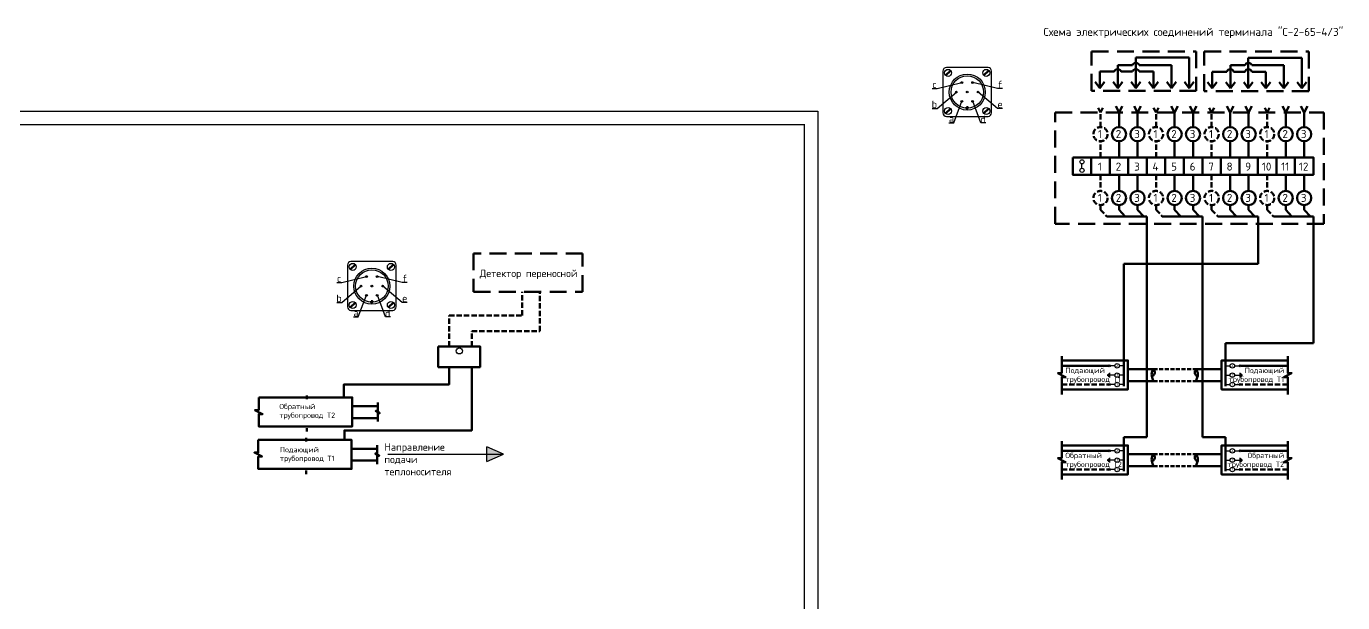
# Model space of a CAD drawing. Header units: millimetres. Extents: x -112426 to 8831, y 1218 to 38707.
# Drawn here: x 3490.6 to 3984.1, y 2509 to 2725.1 of the extents above; entities that cross this region are included whole.
import ezdxf
from ezdxf.enums import TextEntityAlignment as Align

# ---------------------------------------------------------------- set-up
doc = ezdxf.new("R2010")
doc.units = ezdxf.units.MM
for name, pattern in [('ACAD_ISO04W100', [30, 24, -3, 0, -3]), ('DASHED', [7, 5, -2, 0]), ('DASHED2', [9.525, 6.35, -3.175])]:
    doc.linetypes.add(name, pattern=pattern)
for name, color, linetype, lineweight in [('Основной', 1, 'Continuous', 60), ('Размер 3.5', 250, 'Continuous', 35), ('Размеры на чертеже', 250, 'Continuous', 25), ('Тонкие', 5, 'Continuous', 30), ('шриховка', 4, 'ACAD_ISO04W100', 15)]:
    doc.layers.add(name, color=color, linetype=linetype, lineweight=lineweight)
doc.styles.add('-ISOCPEUR-', font='isocpeur.ttf')

msp = doc.modelspace()

# ---------------------------------------------------------------- hatches: boundary and pattern name
at = {"layer": 'Размеры на чертеже'}
h = msp.add_hatch(color=256, dxfattribs=at)
h.dxf.hatch_style = 1
h.paths.add_polyline_path([(3663.213, 2567.438), (3663.213, 2564.676), (3669.525, 2564.676)])
h.paths.add_polyline_path([(3669.525, 2564.676), (3663.213, 2564.676), (3663.213, 2561.915)])
at = {"layer": 'шриховка'}
h = msp.add_hatch(color=4, dxfattribs=at)
h.dxf.hatch_style = 1
h.paths.add_polyline_path([(3843.559, 2694.351), (3843.559, 2694.793), (3843.062, 2694.793), (3843.062, 2694.351)])
h = msp.add_hatch(color=4, dxfattribs=at)
h.dxf.hatch_style = 1
h.paths.add_polyline_path([(3620.345, 2621.607), (3620.345, 2622.049), (3619.848, 2622.049), (3619.848, 2621.607)])
at = {"layer": 'шриховка', "linetype": 'DASHED2'}
h = msp.add_hatch(color=4, dxfattribs=at)
h.dxf.hatch_style = 1
edge = h.paths.add_edge_path()
edge.add_arc((3896.622, 2597.806), 0.387, 0, 360)
h = msp.add_hatch(color=4, dxfattribs=at)
h.dxf.hatch_style = 1
edge = h.paths.add_edge_path()
edge.add_arc((3945.663, 2597.806), 0.387, 180, 540, ccw=False)
h = msp.add_hatch(color=4, dxfattribs=at)
h.dxf.hatch_style = 1
edge = h.paths.add_edge_path()
edge.add_arc((3896.622, 2590.79), 0.387, 0, 360)
h = msp.add_hatch(color=4, dxfattribs=at)
h.dxf.hatch_style = 1
edge = h.paths.add_edge_path()
edge.add_arc((3945.663, 2590.79), 0.387, 180, 540, ccw=False)
h = msp.add_hatch(color=4, dxfattribs=at)
h.dxf.hatch_style = 1
edge = h.paths.add_edge_path()
edge.add_arc((3896.622, 2565.938), 0.387, 0, 360)
h = msp.add_hatch(color=4, dxfattribs=at)
h.dxf.hatch_style = 1
edge = h.paths.add_edge_path()
edge.add_arc((3945.663, 2565.938), 0.387, 180, 540, ccw=False)
h = msp.add_hatch(color=4, dxfattribs=at)
h.dxf.hatch_style = 1
edge = h.paths.add_edge_path()
edge.add_arc((3896.622, 2558.922), 0.387, 0, 360)
h = msp.add_hatch(color=4, dxfattribs=at)
h.dxf.hatch_style = 1
edge = h.paths.add_edge_path()
edge.add_arc((3945.663, 2558.922), 0.387, 180, 540, ccw=False)

# ---------------------------------------------------------------- linework, layer by layer
msp.add_line((3886.363, 2671.882), (3886.363, 2673.481))
at = {"lineweight": 100}
for p, q in [((3895.654, 2653.778), (3910.727, 2653.778)), ((3910.727, 2653.778), (3910.727, 2570.992)), ((3916.485, 2653.778), (3931.558, 2653.778)), ((3931.558, 2653.778), (3931.558, 2570.992)), ((3937.316, 2653.778), (3952.389, 2653.778)), ((3952.389, 2653.778), (3952.389, 2635.99)), ((3958.147, 2653.778), (3973.22, 2653.778)), ((3973.22, 2653.778), (3973.22, 2606.245)), ((3952.389, 2635.99), (3902.093, 2635.99)), ((3902.093, 2635.99), (3902.093, 2590.11)), ((3973.22, 2606.245), (3940.192, 2606.245)), ((3940.192, 2606.245), (3940.192, 2590.11)), ((3910.727, 2570.992), (3902.093, 2570.992)), ((3902.093, 2570.992), (3902.093, 2558.242)), ((3931.558, 2570.992), (3940.192, 2570.992)), ((3940.192, 2570.992), (3940.192, 2558.242))]:
    msp.add_line(p, q, dxfattribs=at)
msp.add_lwpolyline([(3193.334, 2693.232), (3787.334, 2693.232), (3787.334, 2273.232), (3193.334, 2273.232)], close=True)
at = {"const_width": 0.5}
msp.add_lwpolyline([(3213.334, 2688.232), (3782.334, 2688.232), (3782.334, 2278.232), (3213.334, 2278.232)], close=True, dxfattribs=at)
for centre in [(3886.363, 2674.262), (3886.363, 2671.1)]:
    msp.add_circle(centre, 0.781)
at = {"layer": 'Основной'}
for p, q in [((3899.842, 2701.912), (3899.842, 2710.519)), ((3899.842, 2710.519), (3905.255, 2710.519)), ((3906.525, 2701.912), (3906.525, 2713.361)), ((3906.525, 2713.361), (3926.538, 2713.361)), ((3907.862, 2710.519), (3919.892, 2710.519)), ((3919.892, 2701.912), (3919.892, 2710.519)), ((3926.538, 2701.912), (3926.538, 2713.361)), ((3942.051, 2701.845), (3942.051, 2710.452)), ((3942.051, 2710.452), (3947.465, 2710.452)), ((3948.735, 2701.845), (3948.735, 2713.294)), ((3948.735, 2713.294), (3968.748, 2713.294)), ((3950.072, 2710.452), (3962.101, 2710.452)), ((3962.101, 2701.845), (3962.101, 2710.452)), ((3968.748, 2701.845), (3968.748, 2713.294)), ((3893.012, 2701.912), (3893.012, 2708.12)), ((3893.012, 2708.12), (3898.443, 2708.12)), ((3901.05, 2708.12), (3905.255, 2708.12)), ((3907.862, 2708.12), (3913.134, 2708.12)), ((3913.134, 2701.912), (3913.134, 2708.12)), ((3935.222, 2701.845), (3935.222, 2708.053)), ((3935.222, 2708.053), (3940.653, 2708.053)), ((3943.26, 2708.053), (3947.465, 2708.053)), ((3950.072, 2708.053), (3955.344, 2708.053)), ((3955.344, 2701.845), (3955.344, 2708.053)), ((3891.27, 2704.249), (3893.012, 2701.912)), ((3894.754, 2704.249), (3893.012, 2701.912)), ((3898.1, 2704.249), (3899.842, 2701.912)), ((3901.584, 2704.249), (3899.842, 2701.912)), ((3904.783, 2704.249), (3906.525, 2701.912)), ((3908.267, 2704.249), (3906.525, 2701.912)), ((3911.392, 2704.249), (3913.134, 2701.912)), ((3914.877, 2704.249), (3913.134, 2701.912)), ((3918.15, 2704.249), (3919.892, 2701.912)), ((3921.634, 2704.249), (3919.892, 2701.912)), ((3924.796, 2704.249), (3926.538, 2701.912)), ((3928.28, 2704.249), (3926.538, 2701.912)), ((3933.479, 2704.182), (3935.222, 2701.845)), ((3936.964, 2704.182), (3935.222, 2701.845)), ((3940.309, 2704.182), (3942.051, 2701.845)), ((3943.794, 2704.182), (3942.051, 2701.845)), ((3946.992, 2704.182), (3948.735, 2701.845)), ((3950.477, 2704.182), (3948.735, 2701.845)), ((3953.602, 2704.182), (3955.344, 2701.845)), ((3957.086, 2704.182), (3955.344, 2701.845)), ((3960.359, 2704.182), (3962.101, 2701.845)), ((3963.844, 2704.182), (3962.101, 2701.845)), ((3967.005, 2704.182), (3968.748, 2701.845)), ((3970.49, 2704.182), (3968.748, 2701.845)), ((3878.774, 2601.453), (3878.774, 2599.795)), ((3963.511, 2601.453), (3963.511, 2599.795)), ((3903.585, 2596.48), (3913.2, 2596.48)), ((3903.585, 2592.059), (3903.585, 2596.48)), ((3938.7, 2596.48), (3929.085, 2596.48)), ((3938.7, 2592.059), (3938.7, 2596.48)), ((3913.2, 2592.059), (3903.585, 2592.059)), ((3929.085, 2592.059), (3938.7, 2592.059)), ((3595.785, 2585.332), (3595.785, 2586.713)), ((3878.774, 2588.909), (3878.774, 2587.086)), ((3963.511, 2588.909), (3963.511, 2587.086)), ((3622.386, 2582.622), (3622.386, 2584.003)), ((3622.386, 2578.201), (3622.386, 2576.875)), ((3595.787, 2574.446), (3595.787, 2573.119)), ((3595.564, 2569.39), (3595.564, 2570.771)), ((3622.165, 2566.68), (3622.165, 2568.061)), ((3878.774, 2569.585), (3878.774, 2567.927)), ((3963.511, 2569.585), (3963.511, 2567.927)), ((3622.165, 2562.259), (3622.165, 2560.933)), ((3903.585, 2564.611), (3913.2, 2564.611)), ((3903.585, 2560.191), (3903.585, 2564.611)), ((3938.7, 2564.611), (3929.085, 2564.611)), ((3938.7, 2560.191), (3938.7, 2564.611)), ((3595.566, 2558.504), (3595.566, 2557.177)), ((3878.774, 2557.041), (3878.774, 2555.217)), ((3913.2, 2560.191), (3903.585, 2560.191)), ((3929.085, 2560.191), (3938.7, 2560.191)), ((3963.511, 2557.041), (3963.511, 2555.217))]:
    msp.add_line(p, q, dxfattribs=at)
at = {"layer": 'Основной', "color": 162, "linetype": 'DASHED', "lineweight": 50, "ltscale": 0.4, "true_color": 0x0520d1}
for p, q in [((3893.307, 2692.797), (3892.069, 2695.18)), ((3893.307, 2692.797), (3894.545, 2695.18)), ((3914.138, 2692.797), (3912.9, 2695.18)), ((3914.138, 2692.797), (3915.376, 2695.18)), ((3934.969, 2692.797), (3933.731, 2695.18)), ((3934.969, 2692.797), (3936.207, 2695.18)), ((3955.801, 2692.797), (3954.562, 2695.18)), ((3955.801, 2692.797), (3957.039, 2695.18)), ((3893.307, 2687.318), (3893.307, 2692.797)), ((3914.138, 2687.318), (3914.138, 2692.797)), ((3934.969, 2687.318), (3934.969, 2692.797)), ((3955.801, 2687.318), (3955.801, 2692.797)), ((3893.307, 2675.943), (3893.307, 2681.987)), ((3914.138, 2675.943), (3914.138, 2681.987)), ((3934.969, 2675.943), (3934.969, 2681.987)), ((3955.801, 2675.943), (3955.801, 2681.987)), ((3893.307, 2669.419), (3893.307, 2663.375)), ((3914.138, 2669.419), (3914.138, 2663.375)), ((3934.969, 2669.419), (3934.969, 2663.375)), ((3955.801, 2669.419), (3955.801, 2663.375)), ((3893.307, 2658.045), (3893.307, 2656.293)), ((3893.307, 2656.293), (3895.654, 2653.778)), ((3914.138, 2658.045), (3914.138, 2656.293)), ((3914.138, 2656.293), (3916.485, 2653.778)), ((3934.969, 2658.045), (3934.969, 2656.293)), ((3934.969, 2656.293), (3937.316, 2653.778)), ((3955.801, 2658.045), (3955.801, 2656.293)), ((3955.801, 2656.293), (3958.147, 2653.778))]:
    msp.add_line(p, q, dxfattribs=at)
at = {"layer": 'Основной', "color": 32, "lineweight": 50, "ltscale": 0.15, "true_color": 0xcd6928}
for p, q in [((3900.251, 2692.797), (3899.013, 2695.18)), ((3900.251, 2692.797), (3901.489, 2695.18)), ((3921.082, 2692.797), (3919.844, 2695.18)), ((3921.082, 2692.797), (3922.32, 2695.18)), ((3941.913, 2692.797), (3940.675, 2695.18)), ((3941.913, 2692.797), (3943.151, 2695.18)), ((3962.744, 2692.797), (3961.506, 2695.18)), ((3962.744, 2692.797), (3963.982, 2695.18)), ((3900.251, 2687.318), (3900.251, 2692.797)), ((3921.082, 2687.318), (3921.082, 2692.797)), ((3941.913, 2687.318), (3941.913, 2692.797)), ((3962.744, 2687.318), (3962.744, 2692.797)), ((3900.251, 2675.943), (3900.251, 2681.987)), ((3921.082, 2675.943), (3921.082, 2681.987)), ((3941.913, 2675.943), (3941.913, 2681.987)), ((3962.744, 2675.943), (3962.744, 2681.987)), ((3900.251, 2669.419), (3900.251, 2663.375)), ((3921.082, 2669.419), (3921.082, 2663.375)), ((3941.913, 2669.419), (3941.913, 2663.375)), ((3962.744, 2669.419), (3962.744, 2663.375)), ((3900.251, 2658.045), (3900.251, 2656.293)), ((3900.251, 2656.293), (3902.598, 2653.778)), ((3921.082, 2658.045), (3921.082, 2656.293)), ((3921.082, 2656.293), (3923.429, 2653.778)), ((3941.913, 2658.045), (3941.913, 2656.293)), ((3941.913, 2656.293), (3944.26, 2653.778)), ((3962.744, 2658.045), (3962.744, 2656.293)), ((3962.744, 2656.293), (3965.091, 2653.778))]:
    msp.add_line(p, q, dxfattribs=at)
at = {"layer": 'Основной', "color": 2, "true_color": 0xf1eb1f}
for p, q in [((3907.194, 2692.797), (3905.956, 2695.18)), ((3907.194, 2692.797), (3908.433, 2695.18)), ((3928.026, 2692.797), (3926.788, 2695.18)), ((3928.026, 2692.797), (3929.264, 2695.18)), ((3948.857, 2692.797), (3947.619, 2695.18)), ((3948.857, 2692.797), (3950.095, 2695.18)), ((3969.688, 2692.797), (3968.45, 2695.18)), ((3969.688, 2692.797), (3970.926, 2695.18)), ((3907.194, 2687.318), (3907.194, 2692.797)), ((3928.026, 2687.318), (3928.026, 2692.797)), ((3948.857, 2687.318), (3948.857, 2692.797)), ((3969.688, 2687.318), (3969.688, 2692.797)), ((3907.194, 2675.943), (3907.194, 2681.987)), ((3928.026, 2675.943), (3928.026, 2681.987)), ((3948.857, 2675.943), (3948.857, 2681.987)), ((3969.688, 2675.943), (3969.688, 2681.987)), ((3907.194, 2669.419), (3907.194, 2663.375)), ((3928.026, 2669.419), (3928.026, 2663.375)), ((3948.857, 2669.419), (3948.857, 2663.375)), ((3969.688, 2669.419), (3969.688, 2663.375)), ((3907.194, 2658.045), (3907.194, 2656.293)), ((3907.194, 2656.293), (3909.541, 2653.778)), ((3928.026, 2658.045), (3928.026, 2656.293)), ((3928.026, 2656.293), (3930.373, 2653.778)), ((3948.857, 2658.045), (3948.857, 2656.293)), ((3948.857, 2656.293), (3951.204, 2653.778)), ((3969.688, 2658.045), (3969.688, 2656.293)), ((3969.688, 2656.293), (3972.035, 2653.778))]:
    msp.add_line(p, q, dxfattribs=at)
at = {"layer": 'Основной', "linetype": 'DASHED', "ltscale": 0.3}
for p, q in [((3913.2, 2596.48), (3929.085, 2596.48)), ((3913.2, 2592.059), (3929.085, 2592.059)), ((3913.2, 2564.611), (3929.085, 2564.611)), ((3913.2, 2560.191), (3929.085, 2560.191))]:
    msp.add_line(p, q, dxfattribs=at)
at = {"layer": 'Основной', "linetype": 'DASHED2'}
for points in [[(3889.983, 2715.673), (3929.238, 2715.673), (3929.238, 2700.882), (3889.983, 2700.882)], [(3932.193, 2715.606), (3971.448, 2715.606), (3971.448, 2700.815), (3932.193, 2700.815)], [(3876.306, 2692.797), (3976.99, 2692.797), (3976.99, 2651.069), (3876.306, 2651.069)], [(3658.242, 2625.472), (3699.165, 2625.472), (3699.165, 2639.956), (3658.242, 2639.956)]]:
    msp.add_lwpolyline(points, close=True, dxfattribs=at)
at = {"layer": 'Основной', "lineweight": 30}
for points in [[(3852.478, 2692.644), (3852.478, 2708.282), (3852.367, 2708.779), (3852.091, 2709.221), (3851.649, 2709.497), (3851.152, 2709.608), (3835.513, 2709.608), (3835.016, 2709.497), (3834.574, 2709.221), (3834.298, 2708.779), (3834.187, 2708.282), (3834.187, 2692.644), (3834.298, 2692.146), (3834.574, 2691.704), (3835.016, 2691.428), (3835.513, 2691.317), (3851.152, 2691.317), (3851.649, 2691.428), (3852.091, 2691.704), (3852.367, 2692.146)], [(3629.264, 2619.9), (3629.264, 2635.538), (3629.153, 2636.036), (3628.877, 2636.478), (3628.435, 2636.754), (3627.938, 2636.864), (3612.3, 2636.864), (3611.802, 2636.754), (3611.36, 2636.478), (3611.084, 2636.036), (3610.973, 2635.538), (3610.973, 2619.9), (3611.084, 2619.403), (3611.36, 2618.961), (3611.802, 2618.685), (3612.3, 2618.574), (3627.938, 2618.574), (3628.435, 2618.685), (3628.877, 2618.961), (3629.153, 2619.403)]]:
    msp.add_lwpolyline(points, close=True, dxfattribs=at)
at = {"layer": 'Основной', "lineweight": 70}
for points in [[(3835.237, 2706.624), (3837.171, 2708.558)], [(3849.494, 2706.624), (3851.428, 2708.558)], [(3835.237, 2692.367), (3837.171, 2694.246)], [(3849.494, 2692.367), (3851.428, 2694.246)], [(3612.023, 2633.881), (3613.957, 2635.815)], [(3626.28, 2633.881), (3628.214, 2635.815)], [(3612.023, 2619.624), (3613.957, 2621.503)], [(3626.28, 2619.624), (3628.214, 2621.503)]]:
    msp.add_lwpolyline(points, dxfattribs=at)
at = {"layer": 'Основной'}
for points in [[(3843.062, 2694.793), (3843.559, 2694.793), (3843.559, 2694.351), (3843.062, 2694.351)], [(3882.891, 2675.943), (3889.835, 2675.943), (3889.835, 2669.419), (3882.891, 2669.419)], [(3889.835, 2675.943), (3896.779, 2675.943), (3896.779, 2669.419), (3889.835, 2669.419)], [(3896.779, 2675.943), (3903.723, 2675.943), (3903.723, 2669.419), (3896.779, 2669.419)], [(3903.723, 2675.943), (3910.666, 2675.943), (3910.666, 2669.419), (3903.723, 2669.419)], [(3910.666, 2675.943), (3917.61, 2675.943), (3917.61, 2669.419), (3910.666, 2669.419)], [(3917.61, 2675.943), (3924.554, 2675.943), (3924.554, 2669.419), (3917.61, 2669.419)], [(3924.554, 2675.943), (3931.497, 2675.943), (3931.497, 2669.419), (3924.554, 2669.419)], [(3931.497, 2675.943), (3938.441, 2675.943), (3938.441, 2669.419), (3931.497, 2669.419)], [(3938.441, 2675.943), (3945.385, 2675.943), (3945.385, 2669.419), (3938.441, 2669.419)], [(3945.385, 2675.943), (3952.329, 2675.943), (3952.329, 2669.419), (3945.385, 2669.419)], [(3952.329, 2675.943), (3959.272, 2675.943), (3959.272, 2669.419), (3952.329, 2669.419)], [(3959.272, 2675.943), (3966.216, 2675.943), (3966.216, 2669.419), (3959.272, 2669.419)], [(3966.216, 2675.943), (3973.16, 2675.943), (3973.16, 2669.419), (3966.216, 2669.419)], [(3619.848, 2622.049), (3620.345, 2622.049), (3620.345, 2621.607), (3619.848, 2621.607)], [(3645.042, 2605.084), (3660.735, 2605.084), (3660.735, 2597.293), (3645.042, 2597.293)], [(3878.774, 2599.795), (3903.585, 2599.795), (3903.585, 2588.909), (3878.774, 2588.909), (3878.774, 2593.551), (3880.21, 2593.551), (3877.337, 2595.043), (3878.774, 2595.043)], [(3963.511, 2599.795), (3938.7, 2599.795), (3938.7, 2588.909), (3963.511, 2588.909), (3963.511, 2593.551), (3962.075, 2593.551), (3964.948, 2595.043), (3963.511, 2595.043)], [(3577.736, 2585.954), (3612.771, 2585.965), (3612.771, 2575.079), (3577.736, 2575.068), (3577.736, 2579.709), (3579.173, 2579.709), (3576.3, 2581.201), (3577.736, 2581.201)], [(3612.771, 2582.622), (3622.386, 2582.622), (3622.386, 2580.854), (3621.612, 2580.854), (3623.104, 2580.025), (3622.386, 2580.025), (3622.386, 2578.201), (3612.771, 2578.201)], [(3577.515, 2570.012), (3612.55, 2570.023), (3612.55, 2559.137), (3577.515, 2559.126), (3577.515, 2563.767), (3578.952, 2563.767), (3576.079, 2565.259), (3577.515, 2565.259)], [(3612.55, 2566.68), (3622.165, 2566.68), (3622.165, 2564.912), (3621.391, 2564.912), (3622.883, 2564.083), (3622.165, 2564.083), (3622.165, 2562.259), (3612.55, 2562.259)], [(3878.774, 2567.927), (3903.585, 2567.927), (3903.585, 2557.041), (3878.774, 2557.041), (3878.774, 2561.683), (3880.21, 2561.683), (3877.337, 2563.175), (3878.774, 2563.175)], [(3963.511, 2567.927), (3938.7, 2567.927), (3938.7, 2557.041), (3963.511, 2557.041), (3963.511, 2561.683), (3962.075, 2561.683), (3964.948, 2563.175), (3963.511, 2563.175)]]:
    msp.add_lwpolyline(points, close=True, dxfattribs=at)
at = {"layer": 'Основной', "color": 162, "linetype": 'DASHED', "lineweight": 50, "ltscale": 0.4, "true_color": 0x0520d1}
for points in [[(3649.076, 2605.084), (3649.076, 2616.708), (3676.491, 2616.708), (3676.491, 2625.472)], [(3657.585, 2605.084), (3657.585, 2610.828), (3683.152, 2610.828), (3683.152, 2625.472)], [(3878.774, 2590.79), (3896.235, 2590.79)], [(3963.511, 2590.79), (3946.05, 2590.79)], [(3878.774, 2558.922), (3896.235, 2558.922)], [(3963.511, 2558.922), (3946.05, 2558.922)]]:
    msp.add_lwpolyline(points, dxfattribs=at)
at = {"layer": 'Основной'}
for points in [[(3609.677, 2585.965), (3609.681, 2590.828), (3649.076, 2590.828), (3649.076, 2597.293)], [(3609.842, 2570.022), (3609.846, 2573.532), (3657.585, 2573.532), (3657.585, 2597.293)]]:
    msp.add_lwpolyline(points, dxfattribs=at)
at = {"layer": 'Основной', "color": 32, "lineweight": 50, "ltscale": 0.15, "true_color": 0xcd6928}
for points in [[(3896.235, 2597.806), (3878.774, 2597.806)], [(3946.05, 2597.806), (3963.511, 2597.806)], [(3896.235, 2565.938), (3878.774, 2565.938)], [(3946.05, 2565.938), (3963.511, 2565.938)]]:
    msp.add_lwpolyline(points, dxfattribs=at)
at = {"layer": 'Основной', "lineweight": 30}
for centre, radius in [((3843.363, 2700.424), 6.752), ((3843.359, 2700.432), 6.082), ((3620.149, 2627.681), 6.752), ((3620.145, 2627.689), 6.082)]:
    msp.add_circle(centre, radius, dxfattribs=at)
at = {"layer": 'Основной', "color": 162, "linetype": 'DASHED', "lineweight": 50, "ltscale": 0.4, "true_color": 0x0520d1}
for centre in [(3893.307, 2684.652), (3914.138, 2684.652), (3934.969, 2684.652), (3955.801, 2684.652), (3893.307, 2660.71), (3914.138, 2660.71), (3934.969, 2660.71), (3955.801, 2660.71)]:
    msp.add_circle(centre, 2.665, dxfattribs=at)
at = {"layer": 'Основной', "color": 32, "lineweight": 50, "ltscale": 0.15, "true_color": 0xcd6928}
for centre in [(3900.251, 2684.652), (3921.082, 2684.652), (3941.913, 2684.652), (3962.744, 2684.652), (3900.251, 2660.71), (3921.082, 2660.71), (3941.913, 2660.71), (3962.744, 2660.71)]:
    msp.add_circle(centre, 2.665, dxfattribs=at)
at = {"layer": 'Основной', "color": 2, "true_color": 0xf1eb1f}
for centre in [(3907.194, 2684.652), (3928.026, 2684.652), (3948.857, 2684.652), (3969.688, 2684.652), (3907.194, 2660.71), (3928.026, 2660.71), (3948.857, 2660.71), (3969.688, 2660.71)]:
    msp.add_circle(centre, 2.665, dxfattribs=at)
at = {"layer": 'Основной'}
for centre in [(3906.559, 2710.02), (3948.768, 2709.953), (3899.747, 2707.621), (3906.559, 2707.621), (3941.956, 2707.554), (3948.768, 2707.554)]:
    msp.add_arc(centre, 1.396, 20.94512, 159.05488, dxfattribs=at)
for points in [[(3913.2, 2592.059), (3912.484, 2594.677), (3912.87, 2595.982), (3913.2, 2596.48)], [(3913.2, 2596.48), (3913.667, 2595.103), (3913.39, 2594.467), (3912.573, 2593.744)], [(3929.085, 2596.48), (3928.618, 2595.103), (3928.895, 2594.467), (3929.712, 2593.744)], [(3929.085, 2592.059), (3929.801, 2594.677), (3929.415, 2595.982), (3929.085, 2596.48)], [(3913.2, 2560.191), (3912.484, 2562.808), (3912.87, 2564.114), (3913.2, 2564.611)], [(3913.2, 2564.611), (3913.667, 2563.234), (3913.39, 2562.599), (3912.573, 2561.875)], [(3929.085, 2564.611), (3928.618, 2563.234), (3928.895, 2562.599), (3929.712, 2561.875)], [(3929.085, 2560.191), (3929.801, 2562.808), (3929.415, 2564.114), (3929.085, 2564.611)]]:
    msp.add_spline(points, degree=3, dxfattribs=at)
at = {"layer": 'Размеры на чертеже'}
for p, q in [((3663.213, 2561.915), (3663.213, 2567.438)), ((3669.525, 2564.676), (3663.213, 2567.438)), ((3626.13, 2564.676), (3669.525, 2564.676)), ((3663.213, 2561.915), (3669.525, 2564.676))]:
    msp.add_line(p, q, dxfattribs=at)
at = {"layer": 'Тонкие', "ltscale": 50}
for points in [[(3830.19, 2701.706), (3832.032, 2701.706), (3841.316, 2703.971)], [(3830.19, 2694.246), (3832.032, 2694.246), (3839.271, 2700.437)], [(3856.53, 2701.706), (3854.688, 2701.706), (3845.405, 2703.971)], [(3856.53, 2694.246), (3854.688, 2694.246), (3847.449, 2700.437)], [(3836.407, 2688.831), (3838.276, 2688.831), (3841.316, 2696.954)], [(3850.314, 2688.831), (3848.444, 2688.831), (3845.405, 2696.954)], [(3606.976, 2628.963), (3608.818, 2628.963), (3618.102, 2631.228)], [(3633.316, 2628.963), (3631.474, 2628.963), (3622.191, 2631.228)], [(3606.976, 2621.503), (3608.818, 2621.503), (3616.057, 2627.694)], [(3633.316, 2621.503), (3631.474, 2621.503), (3624.235, 2627.694)], [(3613.193, 2616.087), (3615.062, 2616.087), (3618.102, 2624.21)], [(3627.1, 2616.087), (3625.23, 2616.087), (3622.191, 2624.21)]]:
    msp.add_lwpolyline(points, dxfattribs=at)
at = {"layer": 'Тонкие'}
for points in [[(3898.702, 2597.806), (3897.009, 2597.806)], [(3902.093, 2597.806), (3900.38, 2597.806)], [(3940.192, 2597.806), (3941.905, 2597.806)], [(3943.583, 2597.806), (3945.276, 2597.806)], [(3895.959, 2594.503), (3895.959, 2594.006)], [(3896.18, 2594.669), (3896.18, 2593.84)], [(3896.346, 2594.834), (3896.346, 2593.674)], [(3896.512, 2595), (3896.512, 2593.508)], [(3896.677, 2595.166), (3896.677, 2593.342)], [(3898.702, 2594.254), (3896.677, 2594.254)], [(3902.093, 2594.269), (3900.38, 2594.269)], [(3940.192, 2594.269), (3941.905, 2594.269)], [(3943.583, 2594.254), (3945.608, 2594.254)], [(3945.608, 2595.166), (3945.608, 2593.342)], [(3945.773, 2595), (3945.773, 2593.508)], [(3945.939, 2594.834), (3945.939, 2593.674)], [(3946.105, 2594.669), (3946.105, 2593.84)], [(3946.326, 2594.503), (3946.326, 2594.006)], [(3898.702, 2590.789), (3897.009, 2590.788)], [(3902.093, 2590.788), (3900.38, 2590.788)], [(3940.192, 2590.788), (3941.905, 2590.788)], [(3943.583, 2590.789), (3945.276, 2590.788)], [(3895.959, 2562.634), (3895.959, 2562.137)], [(3896.18, 2562.8), (3896.18, 2561.971)], [(3896.346, 2562.966), (3896.346, 2561.806)], [(3896.512, 2563.132), (3896.512, 2561.64)], [(3896.677, 2563.298), (3896.677, 2561.474)], [(3898.702, 2562.386), (3896.677, 2562.386)], [(3898.702, 2565.938), (3897.009, 2565.938)], [(3902.093, 2565.938), (3900.38, 2565.938)], [(3902.093, 2562.401), (3900.38, 2562.401)], [(3940.192, 2565.938), (3941.905, 2565.938)], [(3940.192, 2562.401), (3941.905, 2562.401)], [(3943.583, 2565.938), (3945.276, 2565.938)], [(3943.583, 2562.386), (3945.608, 2562.386)], [(3945.608, 2563.298), (3945.608, 2561.474)], [(3945.773, 2563.132), (3945.773, 2561.64)], [(3945.939, 2562.966), (3945.939, 2561.806)], [(3946.105, 2562.8), (3946.105, 2561.971)], [(3946.326, 2562.634), (3946.326, 2562.137)], [(3898.702, 2558.921), (3897.009, 2558.92)], [(3902.093, 2558.92), (3900.38, 2558.92)], [(3940.192, 2558.92), (3941.905, 2558.92)], [(3943.583, 2558.921), (3945.276, 2558.92)]]:
    msp.add_lwpolyline(points, dxfattribs=at)
at = {"layer": 'Тонкие', "lineweight": 25}
for centre in [(3836.172, 2707.628), (3850.484, 2707.628), (3836.172, 2693.316), (3850.484, 2693.316), (3612.958, 2634.885), (3627.27, 2634.885), (3612.958, 2620.573), (3627.27, 2620.573)]:
    msp.add_circle(centre, 1.317, dxfattribs=at)
at = {"layer": 'Тонкие'}
for centre, radius in [((3839.271, 2700.437), 0.336), ((3841.316, 2703.974), 0.336), ((3843.36, 2700.44), 0.336), ((3845.349, 2703.974), 0.336), ((3847.394, 2700.437), 0.336), ((3841.316, 2696.956), 0.336), ((3845.349, 2696.956), 0.336), ((3618.102, 2631.231), 0.336), ((3622.135, 2631.231), 0.336), ((3616.057, 2627.694), 0.336), ((3620.146, 2627.696), 0.336), ((3624.18, 2627.694), 0.336), ((3618.102, 2624.213), 0.336), ((3622.135, 2624.213), 0.336), ((3652.905, 2603.377), 1.155), ((3896.622, 2597.806), 0.387), ((3899.541, 2597.794), 0.839), ((3942.744, 2597.794), 0.839), ((3945.663, 2597.806), 0.387), ((3896.622, 2590.79), 0.387), ((3899.541, 2594.258), 0.839), ((3899.541, 2590.777), 0.839), ((3942.744, 2594.258), 0.839), ((3942.744, 2590.777), 0.839), ((3945.663, 2590.79), 0.387), ((3896.622, 2565.938), 0.387), ((3899.541, 2565.926), 0.839), ((3942.744, 2565.926), 0.839), ((3945.663, 2565.938), 0.387), ((3899.541, 2562.39), 0.839), ((3942.744, 2562.39), 0.839), ((3896.622, 2558.922), 0.387), ((3899.541, 2558.908), 0.839), ((3942.744, 2558.908), 0.839), ((3945.663, 2558.922), 0.387)]:
    msp.add_circle(centre, radius, dxfattribs=at)

# ---------------------------------------------------------------- texts
at = {"layer": 'Основной', "color": 2, "true_color": 0xf1eb1f, "char_height": 3, "attachment_point": 5, "style": '-ISOCPEUR-'}
for width, insert in [(1.04448, (3927.822, 2684.692)), (1.04448, (3948.653, 2684.692)), (3, (3969.485, 2684.692))]:
    msp.add_mtext_dynamic_manual_height_columns('3', width=width, gutter_width=13.808, heights=[0], dxfattribs=dict(at, insert=insert))
at = {"layer": 'Размер 3.5', "style": '-ISOCPEUR-'}
for s, p in [('f', (3855.683, 2701.927)), ('с', (3831.038, 2701.927)), ('b', (3831.038, 2694.467)), ('e', (3855.683, 2694.467)), ('a', (3837.448, 2688.996)), ('d', (3849.273, 2688.831)), ('с', (3607.824, 2629.184)), ('f', (3632.469, 2629.184)), ('b', (3607.824, 2621.724)), ('e', (3632.469, 2621.724)), ('a', (3614.234, 2616.253)), ('d', (3626.059, 2616.087))]:
    msp.add_text(s, height=2.762, dxfattribs=at).set_placement(p, align=Align.CENTER)
at = {"layer": 'Размер 3.5', "attachment_point": 1, "style": '-ISOCPEUR-'}
for s, insert, char_height, width in [('\\A1;{\\C7;Схема электрических соединений терминала "\\A0;\\C256;С-2-65-4/3\\A1;\\C7;"}', (3871.946, 2724.488), 3, 145.94381), ('\\A1;\\pxsm1,qj;{\\C7;Детектор переносной}', (3660.574, 2633.827), 2.76152, 80.11904), ('\\A1;\\pxsm1,qj;{\\C7;Направление подачи теплоносителя}', (3624.825, 2568.688), 2.76152, 36.47961)]:
    msp.add_mtext(s, dxfattribs=dict(at, insert=insert, char_height=char_height, width=width))
at = {"layer": 'Размер 3.5', "style": '-ISOCPEUR-'}
for s, width, insert, char_height, attachment_point in [('1', 1.04448, (3893.104, 2684.692), 3, 5), ('2', 1.04448, (3900.047, 2684.692), 3, 5), ('3', 1.04448, (3906.991, 2684.692), 3, 5), ('1', 1.04448, (3913.935, 2684.692), 3, 5), ('2', 3, (3920.879, 2684.692), 3, 5), ('1', 1.04448, (3934.766, 2684.692), 3, 5), ('2', 1.04448, (3941.71, 2684.692), 3, 5), ('1', 1.04448, (3955.597, 2684.692), 3, 5), ('2', 1.04448, (3962.541, 2684.692), 3, 5), ('1', 1.04448, (3893.104, 2672.479), 3, 5), ('2', 1.04448, (3900.047, 2672.479), 3, 5), ('3', 1.04448, (3906.991, 2672.479), 3, 5), ('4', 3, (3913.935, 2672.479), 3, 5), ('5', 3, (3920.879, 2672.479), 3, 5), ('6', 1.04448, (3927.822, 2672.479), 3, 5), ('7', 1.04448, (3934.766, 2672.479), 3, 5), ('8', 1.04448, (3941.71, 2672.479), 3, 5), ('9', 1.04448, (3948.653, 2672.479), 3, 5), ('10', 3, (3955.597, 2672.479), 3, 5), ('11', 3, (3962.541, 2672.479), 3, 5), ('12', 3, (3969.485, 2672.479), 3, 5), ('1', 1.04448, (3893.104, 2660.75), 3, 5), ('2', 1.04448, (3900.047, 2660.75), 3, 5), ('3', 1.04448, (3906.991, 2660.75), 3, 5), ('1', 1.04448, (3913.935, 2660.75), 3, 5), ('2', 3, (3920.879, 2660.75), 3, 5), ('3', 1.04448, (3927.822, 2660.75), 3, 5), ('1', 1.04448, (3934.766, 2660.75), 3, 5), ('2', 1.04448, (3941.71, 2660.75), 3, 5), ('3', 1.04448, (3948.653, 2660.75), 3, 5), ('1', 1.04448, (3955.597, 2660.75), 3, 5), ('2', 1.04448, (3962.541, 2660.75), 3, 5), ('3', 3, (3969.485, 2660.75), 3, 5), ('Подающий трубопровод Т1', 22.79177, (3880.145, 2594.117), 2, 4), ('2', 1.04448, (3899.541, 2597.899), 1.105, 5), ('2', 1.04448, (3942.744, 2597.899), 1.105, 5), ('Подающий трубопровод Т1', 22.79177, (3962.14, 2594.117), 2, 6), ('3', 1.04448, (3899.541, 2594.362), 1.105, 5), ('1', 1.04448, (3899.541, 2590.881), 1.105, 5), ('3', 1.04448, (3942.744, 2594.362), 1.105, 5), ('1', 1.04448, (3942.744, 2590.881), 1.105, 5), ('Обратный трубопровод Т2', 23.90857, (3585.481, 2580.626), 1.97251, 4), ('Подающий трубопровод Т1', 26.19844, (3585.665, 2564.446), 1.97251, 4), ('2', 1.04448, (3899.541, 2566.03), 1.105, 5), ('2', 1.04448, (3942.744, 2566.03), 1.105, 5), ('Обратный трубопровод Т2', 22.79177, (3880.145, 2562.248), 2, 4), ('3', 1.04448, (3899.541, 2562.494), 1.105, 5), ('3', 1.04448, (3942.744, 2562.494), 1.105, 5), ('Обратный трубопровод Т2', 22.79177, (3962.14, 2562.248), 2, 6), ('1', 1.04448, (3899.541, 2559.012), 1.105, 5), ('1', 1.04448, (3942.744, 2559.012), 1.105, 5)]:
    msp.add_mtext_dynamic_manual_height_columns(s, width=width, gutter_width=13.808, heights=[0], dxfattribs=dict(at, insert=insert, char_height=char_height, attachment_point=attachment_point))

doc.saveas('drawing.dxf')
